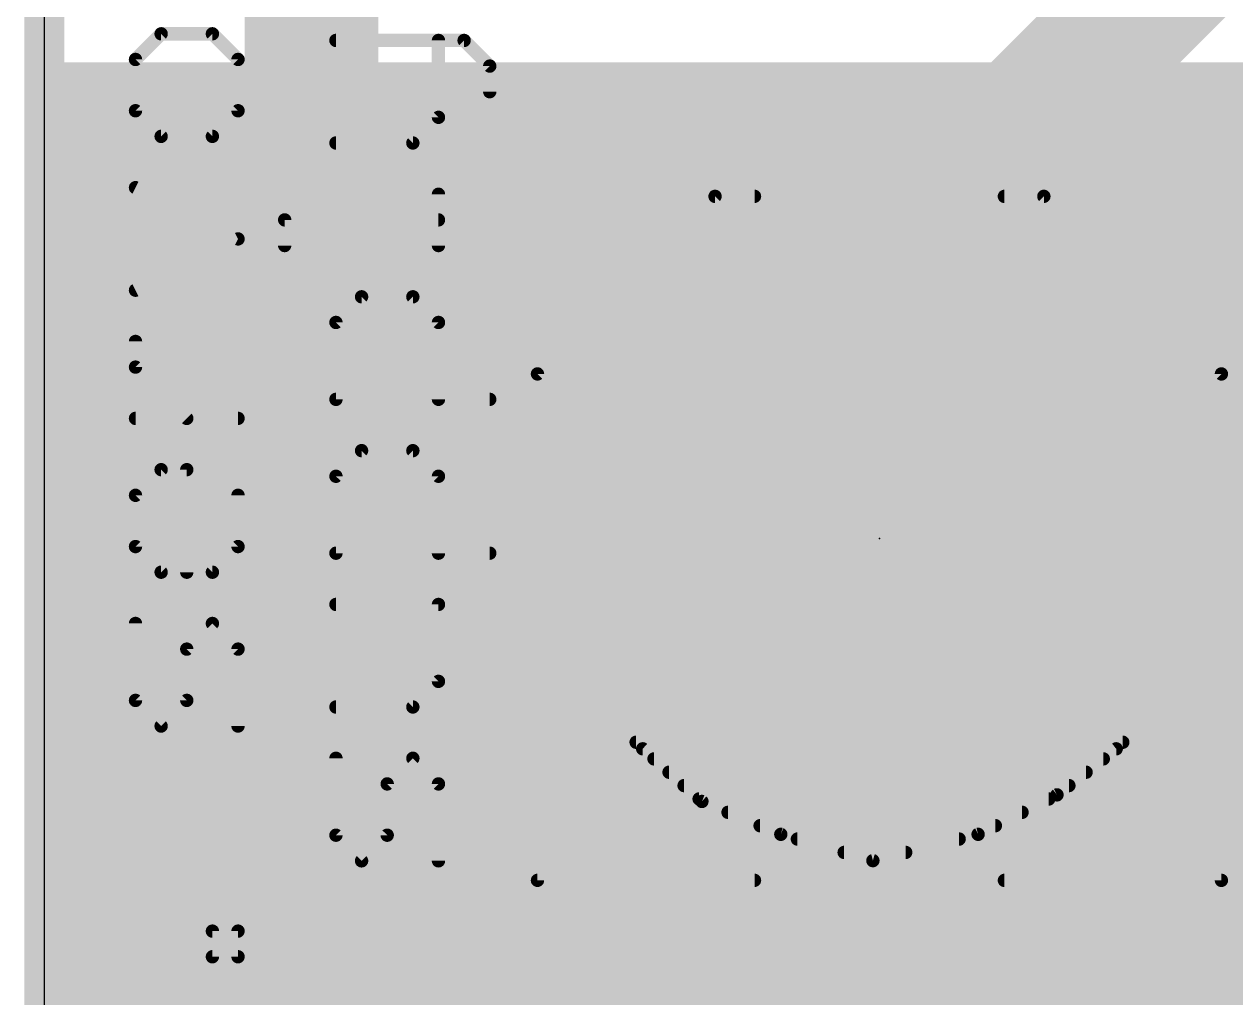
# Model space of a CAD drawing. Extents: x -1.6 to 71.4, y -0.2 to 53.9.
# Drawn here: x -0.15 to 9.06, y 37.4 to 44.8 of the extents above; entities that cross this region are included whole.
import ezdxf

# ---------------------------------------------------------------- set-up
doc = ezdxf.new("R2010")
doc.units = 0
for name, color, linetype in [('1', 12, 'CONTINUOUS'), ('16', 132, 'CONTINUOUS'), ('20', 53, 'CONTINUOUS'), ('21', 40, 'CONTINUOUS'), ('23', 53, 'CONTINUOUS'), ('42', 132, 'CONTINUOUS'), ('51', 253, 'CONTINUOUS')]:
    doc.layers.add(name, color=color, linetype=linetype)

# ---------------------------------------------------------------- blocks, each defined once
blk = doc.blocks.new('RECT')
blk.add_solid([(-0.5, -0.5), (0.5, -0.5), (-0.5, 0.5), (0.5, 0.5)])

msp = doc.modelspace()

# ---------------------------------------------------------------- linework, layer by layer
at = {"layer": '1'}
for points, const_width in [([(0, 0.127), (0, 53.721)], 0.3048), ([(2.032, 44.069), (2.032, 46.968)], 1.016), ([(9.398, 45.992), (6.35, 42.944)], 1.016), ([(2.032, 44.069), (1.524, 43.561)], 1.016), ([(3.157, 42.944), (2.032, 44.069)], 1.016), ([(1.524, 43.561), (1.524, 13.208)], 1.016), ([(6.35, 42.944), (3.157, 42.944)], 1.016)]:
    msp.add_lwpolyline(points, dxfattribs=dict(at, const_width=const_width))
at = {"layer": '1', "const_width": 0.508}
for points in [[(2.2116, 44.2486, 1), (1.8524, 43.8894)], [(2.2116, 43.8894, 1), (1.8524, 44.2486)], [(1.778, 44.069, 1), (2.286, 44.069)], [(1.778, 43.561, 1), (1.27, 43.561)], [(1.3444, 43.7406, 1), (1.7036, 43.3814)], [(3.157, 43.198, 1), (3.157, 42.69)], [(6.35, 42.69, 1), (6.35, 43.198)], [(2.9774, 42.7644, 1), (3.3366, 43.1236)], [(6.1704, 43.1236, 1), (6.5296, 42.7644)]]:
    msp.add_lwpolyline(points, format="xyb", dxfattribs=at)
at = {"layer": '16', "const_width": 0.3048}
msp.add_lwpolyline([(0, 0.127), (0, 53.721)], dxfattribs=at)
at = {"layer": '20'}
msp.add_line((0, 53.34), (0, 0), dxfattribs=at)
msp.add_line((0, 53.34), (0, 0), dxfattribs=at)
at = {"layer": '21', "const_width": 0.1016}
for points in [[(0.8885, 44.7296), (0.6936, 44.5347)], [(1.2783, 44.7296), (0.8885, 44.7296)], [(1.4732, 44.5347), (1.2783, 44.7296)], [(2.2176, 44.6793), (3.1921, 44.6793)], [(2.9972, 44.0946), (2.9972, 44.6793)], [(3.1921, 44.6793), (3.387, 44.4844)], [(0.6936, 44.5347), (0.6936, 44.1449)], [(1.4732, 44.1449), (1.4732, 44.5347)], [(3.387, 44.4844), (3.387, 44.2895)], [(0.6936, 44.1449), (0.8885, 43.95)], [(1.2783, 43.95), (1.4732, 44.1449)], [(2.8023, 43.8997), (2.9972, 44.0946)], [(0.8885, 43.95), (1.2783, 43.95)], [(2.2176, 43.8997), (2.8023, 43.8997)], [(1.4732, 43.1704), (0.6936, 43.5602)], [(2.9972, 43.1201), (2.9972, 43.5099)], [(3.75, 42.144), (5.1, 43.494)], [(5.1, 43.494), (5.4, 43.494)], [(7.3, 43.494), (7.6, 43.494)], [(7.6, 43.494), (8.95, 42.144)], [(1.8278, 43.1201), (1.8278, 43.315)], [(1.8278, 43.315), (2.9972, 43.315)], [(0.6936, 42.7806), (1.4732, 43.1704)], [(2.2176, 42.5354), (2.4125, 42.7303)], [(2.4125, 42.7303), (2.8023, 42.7303)], [(2.8023, 42.7303), (2.9972, 42.5354)], [(2.2176, 41.9507), (2.2176, 42.5354)], [(2.9972, 42.5354), (2.9972, 41.9507)], [(0.6936, 42.1959), (0.6936, 42.3908)], [(1.0834, 41.8061), (0.6936, 42.1959)], [(3.75, 38.294), (3.75, 42.144)], [(8.95, 42.144), (8.95, 38.294)], [(3.387, 41.9507), (2.2176, 41.9507)], [(1.4732, 41.8061), (0.6936, 41.8061)], [(2.2176, 41.366), (2.4125, 41.5609)], [(2.4125, 41.5609), (2.8023, 41.5609)], [(2.8023, 41.5609), (2.9972, 41.366)], [(0.6936, 41.2214), (0.8885, 41.4163)], [(0.8885, 41.4163), (1.0834, 41.4163)], [(1.0834, 41.4163), (1.0834, 40.6367)], [(2.2176, 40.7813), (2.2176, 41.366)], [(2.9972, 41.366), (2.9972, 40.7813)], [(0.6936, 40.8316), (0.6936, 41.2214)], [(1.4732, 41.2214), (1.4732, 40.8316)], [(0.8885, 40.6367), (0.6936, 40.8316)], [(1.4732, 40.8316), (1.2783, 40.6367)], [(3.387, 40.7813), (2.2176, 40.7813)], [(1.2783, 40.6367), (0.8885, 40.6367)], [(2.9972, 40.3915), (2.2176, 40.3915)], [(2.9972, 39.8068), (2.9972, 40.3915)], [(0.6936, 39.6622), (0.6936, 40.2469)], [(1.2783, 40.2469), (1.0834, 40.052)], [(1.4732, 40.052), (1.2783, 40.2469)], [(1.0834, 40.052), (1.0834, 39.6622)], [(1.4732, 39.4673), (1.4732, 40.052)], [(2.8023, 39.6119), (2.9972, 39.8068)], [(0.8885, 39.4673), (0.6936, 39.6622)], [(1.0834, 39.6622), (0.8885, 39.4673)], [(2.2176, 39.6119), (2.8023, 39.6119)], [(2.2176, 38.6374), (2.2176, 39.2221)], [(2.8023, 39.2221), (2.6074, 39.0272)], [(2.9972, 39.0272), (2.8023, 39.2221)], [(2.6074, 39.0272), (2.6074, 38.6374)], [(2.9972, 38.4425), (2.9972, 39.0272)], [(2.4125, 38.4425), (2.2176, 38.6374)], [(2.6074, 38.6374), (2.4125, 38.4425)], [(5.4, 38.294), (3.75, 38.294)], [(8.95, 38.294), (7.3, 38.294)], [(1.2783, 37.7132), (1.2783, 37.9081)], [(1.2783, 37.9081), (1.4732, 37.9081)], [(1.4732, 37.9081), (1.4732, 37.7132)], [(1.4732, 37.7132), (1.2783, 37.7132)]]:
    msp.add_lwpolyline(points, dxfattribs=at)
at = {"layer": '21'}
for points, const_width in [([(0.8885, 44.755, 1), (0.8885, 44.7042)], 0.0508), ([(0.9065, 44.7116, 1), (0.8705, 44.7475)], 0.0508), ([(1.2963, 44.7475, 1), (1.2603, 44.7116)], 0.0508), ([(1.2783, 44.7042, 1), (1.2783, 44.755)], 0.0508), ([(2.2176, 44.7047, 1), (2.2176, 44.6539)], 0.0508), ([(3.0226, 44.6793, 1), (2.9718, 44.6793)], 0.0508), ([(3.2101, 44.6972, 1), (3.1741, 44.6613)], 0.0508), ([(3.1921, 44.6539, 1), (3.1921, 44.7047)], 0.0508), ([(0.719, 44.5347, 1), (0.6682, 44.5347)], 0.0508), ([(1.4986, 44.5347, 1), (1.4478, 44.5347)], 0.0508), ([(0.6756, 44.5526, 1), (0.7116, 44.5167)], 0.0508), ([(1.4552, 44.5167, 1), (1.4912, 44.5526)], 0.0508), ([(3.4124, 44.4844, 1), (3.3616, 44.4844)], 0.0508), ([(3.369, 44.4664, 1), (3.405, 44.5023)], 0.0508), ([(3.3616, 44.2895, 1), (3.4124, 44.2895)], 0.0508), ([(0.7116, 44.1628, 1), (0.6756, 44.1269)], 0.0508), ([(0.6682, 44.1449, 1), (0.719, 44.1449)], 0.0508), ([(1.4478, 44.1449, 1), (1.4986, 44.1449)], 0.0508), ([(1.4912, 44.1269, 1), (1.4552, 44.1628)], 0.0508), ([(3.0152, 44.0766, 1), (2.9792, 44.1125)], 0.0508), ([(2.9718, 44.0946, 1), (3.0226, 44.0946)], 0.0508), ([(0.8885, 43.9754, 1), (0.8885, 43.9246)], 0.0508), ([(0.8705, 43.932, 1), (0.9065, 43.9679)], 0.0508), ([(1.2603, 43.9679, 1), (1.2963, 43.932)], 0.0508), ([(1.2783, 43.9246, 1), (1.2783, 43.9754)], 0.0508), ([(2.2176, 43.9251, 1), (2.2176, 43.8743)], 0.0508), ([(2.7843, 43.9176, 1), (2.8203, 43.8817)], 0.0508), ([(2.8023, 43.8743, 1), (2.8023, 43.9251)], 0.0508), ([(0.705, 43.5829, 1), (0.6822, 43.5375)], 0.0508), ([(3.0226, 43.5099, 1), (2.9718, 43.5099)], 0.0508), ([(5.1, 43.5194, 1), (5.1, 43.4686)], 0.0508), ([(5.118, 43.476, 1), (5.082, 43.512)], 0.0508), ([(5.4, 43.4686, 1), (5.4, 43.5194)], 0.0508), ([(7.3, 43.5194, 1), (7.3, 43.4686)], 0.0508), ([(7.618, 43.512, 1), (7.582, 43.476)], 0.0508), ([(7.6, 43.4686, 1), (7.6, 43.5194)], 0.0508), ([(1.8532, 43.315, 1), (1.8024, 43.315)], 0.0508), ([(1.8278, 43.3404, 1), (1.8278, 43.2896)], 0.0508), ([(2.9972, 43.2896, 1), (2.9972, 43.3404)], 0.0508), ([(1.4846, 43.1477, 1), (1.4618, 43.1931)], 0.0508), ([(1.4618, 43.1477, 1), (1.4846, 43.1931)], 0.0508), ([(5.5, 43.194, 0.6965), (5.5, 38.594)], 0.1016), ([(7.2, 38.594, 0.6965), (7.2, 43.194)], 0.1016), ([(1.8024, 43.1201, 1), (1.8532, 43.1201)], 0.0508), ([(2.9718, 43.1201, 1), (3.0226, 43.1201)], 0.0508), ([(0.6822, 42.8033, 1), (0.705, 42.7579)], 0.0508), ([(2.4125, 42.7557, 1), (2.4125, 42.7049)], 0.0508), ([(2.4305, 42.7123, 1), (2.3945, 42.7482)], 0.0508), ([(2.8203, 42.7482, 1), (2.7843, 42.7123)], 0.0508), ([(2.8023, 42.7049, 1), (2.8023, 42.7557)], 0.0508), ([(2.243, 42.5354, 1), (2.1922, 42.5354)], 0.0508), ([(2.1996, 42.5533, 1), (2.2356, 42.5174)], 0.0508), ([(3.0226, 42.5354, 1), (2.9718, 42.5354)], 0.0508), ([(2.9792, 42.5174, 1), (3.0152, 42.5533)], 0.0508), ([(0.719, 42.3908, 1), (0.6682, 42.3908)], 0.0508), ([(0.7116, 42.2138, 1), (0.6756, 42.1779)], 0.0508), ([(0.6682, 42.1959, 1), (0.719, 42.1959)], 0.0508), ([(3.7754, 42.144, 1), (3.7246, 42.144)], 0.0508), ([(8.9754, 42.144, 1), (8.9246, 42.144)], 0.0508), ([(3.732, 42.162, 1), (3.768, 42.126)], 0.0508), ([(8.932, 42.126, 1), (8.968, 42.162)], 0.0508), ([(2.2176, 41.9761, 1), (2.2176, 41.9253)], 0.0508), ([(2.1922, 41.9507, 1), (2.243, 41.9507)], 0.0508), ([(2.9718, 41.9507, 1), (3.0226, 41.9507)], 0.0508), ([(3.387, 41.9253, 1), (3.387, 41.9761)], 0.0508), ([(0.6936, 41.8315, 1), (0.6936, 41.7807)], 0.0508), ([(1.0654, 41.7881, 1), (1.1014, 41.824)], 0.0508), ([(1.4732, 41.7807, 1), (1.4732, 41.8315)], 0.0508), ([(2.4125, 41.5863, 1), (2.4125, 41.5355)], 0.0508), ([(2.4305, 41.5429, 1), (2.3945, 41.5788)], 0.0508), ([(2.8203, 41.5788, 1), (2.7843, 41.5429)], 0.0508), ([(2.8023, 41.5355, 1), (2.8023, 41.5863)], 0.0508), ([(0.8885, 41.4417, 1), (0.8885, 41.3909)], 0.0508), ([(0.9065, 41.3983, 1), (0.8705, 41.4342)], 0.0508), ([(1.1088, 41.4163, 1), (1.058, 41.4163)], 0.0508), ([(1.0834, 41.3909, 1), (1.0834, 41.4417)], 0.0508), ([(2.243, 41.366, 1), (2.1922, 41.366)], 0.0508), ([(2.1996, 41.3839, 1), (2.2356, 41.348)], 0.0508), ([(3.0226, 41.366, 1), (2.9718, 41.366)], 0.0508), ([(2.9792, 41.348, 1), (3.0152, 41.3839)], 0.0508), ([(0.719, 41.2214, 1), (0.6682, 41.2214)], 0.0508), ([(1.4986, 41.2214, 1), (1.4478, 41.2214)], 0.0508), ([(0.6756, 41.2393, 1), (0.7116, 41.2034)], 0.0508), ([(0.7116, 40.8495, 1), (0.6756, 40.8136)], 0.0508), ([(0.6682, 40.8316, 1), (0.719, 40.8316)], 0.0508), ([(1.4478, 40.8316, 1), (1.4986, 40.8316)], 0.0508), ([(1.4912, 40.8136, 1), (1.4552, 40.8495)], 0.0508), ([(2.2176, 40.8067, 1), (2.2176, 40.7559)], 0.0508), ([(3.387, 40.7559, 1), (3.387, 40.8067)], 0.0508), ([(2.1922, 40.7813, 1), (2.243, 40.7813)], 0.0508), ([(2.9718, 40.7813, 1), (3.0226, 40.7813)], 0.0508), ([(0.8885, 40.6621, 1), (0.8885, 40.6113)], 0.0508), ([(0.8705, 40.6187, 1), (0.9065, 40.6546)], 0.0508), ([(1.058, 40.6367, 1), (1.1088, 40.6367)], 0.0508), ([(1.2603, 40.6546, 1), (1.2963, 40.6187)], 0.0508), ([(1.2783, 40.6113, 1), (1.2783, 40.6621)], 0.0508), ([(2.2176, 40.4169, 1), (2.2176, 40.3661)], 0.0508), ([(3.0226, 40.3915, 1), (2.9718, 40.3915)], 0.0508), ([(2.9972, 40.3661, 1), (2.9972, 40.4169)], 0.0508), ([(0.719, 40.2469, 1), (0.6682, 40.2469)], 0.0508), ([(1.2963, 40.2648, 1), (1.2603, 40.2289)], 0.0508), ([(1.2963, 40.2289, 1), (1.2603, 40.2648)], 0.0508), ([(1.1088, 40.052, 1), (1.058, 40.052)], 0.0508), ([(1.0654, 40.0699, 1), (1.1014, 40.034)], 0.0508), ([(1.4986, 40.052, 1), (1.4478, 40.052)], 0.0508), ([(1.4552, 40.034, 1), (1.4912, 40.0699)], 0.0508), ([(2.9718, 39.8068, 1), (3.0226, 39.8068)], 0.0508), ([(3.0152, 39.7888, 1), (2.9792, 39.8247)], 0.0508), ([(0.7116, 39.6801, 1), (0.6756, 39.6442)], 0.0508), ([(1.1014, 39.6442, 1), (1.0654, 39.6801)], 0.0508), ([(0.6682, 39.6622, 1), (0.719, 39.6622)], 0.0508), ([(1.058, 39.6622, 1), (1.1088, 39.6622)], 0.0508), ([(2.2176, 39.6373, 1), (2.2176, 39.5865)], 0.0508), ([(2.7843, 39.6298, 1), (2.8203, 39.5939)], 0.0508), ([(2.8023, 39.5865, 1), (2.8023, 39.6373)], 0.0508), ([(0.8705, 39.4852, 1), (0.9065, 39.4493)], 0.0508), ([(0.8705, 39.4493, 1), (0.9065, 39.4852)], 0.0508), ([(1.4478, 39.4673, 1), (1.4986, 39.4673)], 0.0508), ([(2.243, 39.2221, 1), (2.1922, 39.2221)], 0.0508), ([(2.8203, 39.24, 1), (2.7843, 39.2041)], 0.0508), ([(2.8203, 39.2041, 1), (2.7843, 39.24)], 0.0508), ([(2.6328, 39.0272, 1), (2.582, 39.0272)], 0.0508), ([(2.5894, 39.0451, 1), (2.6254, 39.0092)], 0.0508), ([(3.0226, 39.0272, 1), (2.9718, 39.0272)], 0.0508), ([(2.9792, 39.0092, 1), (3.0152, 39.0451)], 0.0508), ([(2.2356, 38.6553, 1), (2.1996, 38.6194)], 0.0508), ([(2.1922, 38.6374, 1), (2.243, 38.6374)], 0.0508), ([(2.582, 38.6374, 1), (2.6328, 38.6374)], 0.0508), ([(2.6254, 38.6194, 1), (2.5894, 38.6553)], 0.0508), ([(2.3945, 38.4604, 1), (2.4305, 38.4245)], 0.0508), ([(2.3945, 38.4245, 1), (2.4305, 38.4604)], 0.0508), ([(2.9718, 38.4425, 1), (3.0226, 38.4425)], 0.0508), ([(3.75, 38.3194, 1), (3.75, 38.2686)], 0.0508), ([(5.4, 38.2686, 1), (5.4, 38.3194)], 0.0508), ([(7.3, 38.3194, 1), (7.3, 38.2686)], 0.0508), ([(8.95, 38.2686, 1), (8.95, 38.3194)], 0.0508), ([(3.7246, 38.294, 1), (3.7754, 38.294)], 0.0508), ([(8.9246, 38.294, 1), (8.9754, 38.294)], 0.0508), ([(1.3037, 37.9081, 1), (1.2529, 37.9081)], 0.0508), ([(1.2783, 37.9335, 1), (1.2783, 37.8827)], 0.0508), ([(1.4986, 37.9081, 1), (1.4478, 37.9081)], 0.0508), ([(1.4732, 37.8827, 1), (1.4732, 37.9335)], 0.0508), ([(1.2783, 37.7386, 1), (1.2783, 37.6878)], 0.0508), ([(1.2529, 37.7132, 1), (1.3037, 37.7132)], 0.0508), ([(1.4478, 37.7132, 1), (1.4986, 37.7132)], 0.0508), ([(1.4732, 37.6878, 1), (1.4732, 37.7386)], 0.0508)]:
    msp.add_lwpolyline(points, format="xyb", dxfattribs=dict(at, const_width=const_width))
at = {"layer": '23'}
msp.add_point((6.35, 40.894), dxfattribs=at)
at = {"layer": '42', "const_width": 0.0635}
for points in [[(0, 44.4818, 1), (0, 44.4183)], [(0.0318, 44.45, 1), (-0.0318, 44.45)], [(0, 44.4818, 1), (0, 44.4183)], [(0.0318, 44.45, 1), (-0.0318, 44.45)], [(0, 44.3548, 1), (0, 44.2912)], [(0, 44.3548, 1), (0, 44.2912)], [(0, 44.2278, 1), (0, 44.1643)], [(0, 44.2278, 1), (0, 44.1643)], [(0, 44.1008, 1), (0, 44.0373)], [(0, 44.1008, 1), (0, 44.0373)], [(0, 43.9738, 1), (0, 43.9102)], [(0, 43.9738, 1), (0, 43.9102)], [(0, 43.8468, 1), (0, 43.7833)], [(0, 43.8468, 1), (0, 43.7833)], [(0, 43.7198, 1), (0, 43.6563)], [(0, 43.7198, 1), (0, 43.6563)], [(0, 43.5928, 1), (0, 43.5292)], [(0, 43.5928, 1), (0, 43.5292)], [(0, 43.4658, 1), (0, 43.4023)], [(0, 43.4658, 1), (0, 43.4023)], [(0, 43.3388, 1), (0, 43.2752)], [(0, 43.3388, 1), (0, 43.2752)], [(0, 43.2118, 1), (0, 43.1482)], [(0, 43.2118, 1), (0, 43.1482)], [(0, 43.0848, 1), (0, 43.0213)], [(0, 43.0848, 1), (0, 43.0213)], [(0, 42.9578, 1), (0, 42.8942)], [(0, 42.9578, 1), (0, 42.8942)], [(0, 42.8308, 1), (0, 42.7672)], [(0, 42.8308, 1), (0, 42.7672)], [(0, 42.7038, 1), (0, 42.6403)], [(0, 42.7038, 1), (0, 42.6403)], [(0, 42.5768, 1), (0, 42.5132)], [(0, 42.5768, 1), (0, 42.5132)], [(0, 42.4498, 1), (0, 42.3862)], [(0, 42.4498, 1), (0, 42.3862)], [(0, 42.3228, 1), (0, 42.2593)], [(0, 42.3228, 1), (0, 42.2593)], [(0, 42.1958, 1), (0, 42.1322)], [(0, 42.1958, 1), (0, 42.1322)], [(0, 42.0688, 1), (0, 42.0052)], [(0, 42.0688, 1), (0, 42.0052)], [(0, 41.9418, 1), (0, 41.8783)], [(0, 41.9418, 1), (0, 41.8783)], [(0, 41.8148, 1), (0, 41.7512)], [(0, 41.8148, 1), (0, 41.7512)], [(0, 41.6878, 1), (0, 41.6242)], [(0, 41.6878, 1), (0, 41.6242)], [(0, 41.5608, 1), (0, 41.4973)], [(0, 41.5608, 1), (0, 41.4973)], [(0, 41.4338, 1), (0, 41.3702)], [(0, 41.4338, 1), (0, 41.3702)], [(0, 41.3068, 1), (0, 41.2432)], [(0, 41.3068, 1), (0, 41.2432)], [(0, 41.1798, 1), (0, 41.1163)], [(0, 41.1798, 1), (0, 41.1163)], [(0, 41.0528, 1), (0, 40.9892)], [(0, 41.0528, 1), (0, 40.9892)], [(0, 40.9258, 1), (0, 40.8623)], [(0, 40.9258, 1), (0, 40.8623)], [(0, 40.7988, 1), (0, 40.7353)], [(0, 40.7988, 1), (0, 40.7353)], [(0, 40.6718, 1), (0, 40.6082)], [(0, 40.6718, 1), (0, 40.6082)], [(0, 40.5448, 1), (0, 40.4813)], [(0, 40.5448, 1), (0, 40.4813)], [(0, 40.4178, 1), (0, 40.3543)], [(0, 40.4178, 1), (0, 40.3543)], [(0, 40.2908, 1), (0, 40.2272)], [(0, 40.2908, 1), (0, 40.2272)], [(0, 40.1638, 1), (0, 40.1003)], [(0, 40.1638, 1), (0, 40.1003)], [(0, 40.0368, 1), (0, 39.9733)], [(0, 40.0368, 1), (0, 39.9733)], [(0, 39.9098, 1), (0, 39.8462)], [(0, 39.9098, 1), (0, 39.8462)], [(0, 39.7828, 1), (0, 39.7193)], [(0, 39.7828, 1), (0, 39.7193)], [(0, 39.6558, 1), (0, 39.5922)], [(0, 39.6558, 1), (0, 39.5922)], [(0, 39.5288, 1), (0, 39.4652)], [(0, 39.5288, 1), (0, 39.4652)], [(0, 39.4018, 1), (0, 39.3383)], [(0, 39.4018, 1), (0, 39.3383)], [(0, 39.2748, 1), (0, 39.2112)], [(0, 39.2748, 1), (0, 39.2112)], [(0, 39.1478, 1), (0, 39.0842)], [(0, 39.1478, 1), (0, 39.0842)], [(0, 39.0208, 1), (0, 38.9573)], [(0, 39.0208, 1), (0, 38.9573)], [(0, 38.8938, 1), (0, 38.8302)], [(0, 38.8938, 1), (0, 38.8302)], [(0, 38.7668, 1), (0, 38.7032)], [(0, 38.7668, 1), (0, 38.7032)], [(0, 38.6398, 1), (0, 38.5763)], [(0, 38.6398, 1), (0, 38.5763)], [(0, 38.5128, 1), (0, 38.4492)], [(0, 38.5128, 1), (0, 38.4492)], [(0, 38.3858, 1), (0, 38.3222)], [(0, 38.3858, 1), (0, 38.3222)], [(0, 38.2588, 1), (0, 38.1953)], [(0, 38.2588, 1), (0, 38.1953)], [(0, 38.1318, 1), (0, 38.0682)], [(0, 38.1318, 1), (0, 38.0682)], [(0, 38.0048, 1), (0, 37.9412)], [(0, 38.0048, 1), (0, 37.9412)], [(0, 37.8778, 1), (0, 37.8143)], [(0, 37.8778, 1), (0, 37.8143)], [(0, 37.7508, 1), (0, 37.6872)], [(0, 37.7508, 1), (0, 37.6872)], [(0, 37.6238, 1), (0, 37.5602)], [(0, 37.6238, 1), (0, 37.5602)], [(0, 37.4968, 1), (0, 37.4333)], [(0, 37.4968, 1), (0, 37.4333)], [(0, 37.3698, 1), (0, 37.3062)], [(0, 37.3698, 1), (0, 37.3062)]]:
    msp.add_lwpolyline(points, format="xyb", dxfattribs=at)
at = {"layer": '42', "const_width": 0.127}
for points in [[(0, 44.45), (10.16, 44.45)], [(0, 31.75), (0, 44.45)], [(0, 44.45), (10.16, 44.45)], [(0, 31.75), (0, 44.45)], [(0, 44.323), (10.16, 44.323)], [(0, 44.323), (10.16, 44.323)], [(0, 44.196), (10.16, 44.196)], [(0, 44.196), (10.16, 44.196)], [(0, 44.069), (10.16, 44.069)], [(0, 44.069), (10.16, 44.069)], [(0, 43.942), (10.16, 43.942)], [(0, 43.942), (10.16, 43.942)], [(0, 43.815), (10.16, 43.815)], [(0, 43.815), (10.16, 43.815)], [(0, 43.688), (10.16, 43.688)], [(0, 43.688), (10.16, 43.688)], [(0, 43.561), (10.16, 43.561)], [(0, 43.561), (10.16, 43.561)], [(0, 43.434), (10.16, 43.434)], [(0, 43.434), (10.16, 43.434)], [(0, 43.307), (10.16, 43.307)], [(0, 43.307), (10.16, 43.307)], [(0, 43.18), (10.16, 43.18)], [(0, 43.18), (10.16, 43.18)], [(0, 43.053), (10.16, 43.053)], [(0, 43.053), (10.16, 43.053)], [(0, 42.926), (10.16, 42.926)], [(0, 42.926), (10.16, 42.926)], [(0, 42.799), (10.16, 42.799)], [(0, 42.799), (10.16, 42.799)], [(0, 42.672), (10.16, 42.672)], [(0, 42.672), (10.16, 42.672)], [(0, 42.545), (10.16, 42.545)], [(0, 42.545), (10.16, 42.545)], [(0, 42.418), (10.16, 42.418)], [(0, 42.418), (10.16, 42.418)], [(0, 42.291), (10.16, 42.291)], [(0, 42.291), (10.16, 42.291)], [(0, 42.164), (10.16, 42.164)], [(0, 42.164), (10.16, 42.164)], [(0, 42.037), (10.16, 42.037)], [(0, 42.037), (10.16, 42.037)], [(0, 41.91), (10.16, 41.91)], [(0, 41.91), (10.16, 41.91)], [(0, 41.783), (10.16, 41.783)], [(0, 41.783), (10.16, 41.783)], [(0, 41.656), (10.16, 41.656)], [(0, 41.656), (10.16, 41.656)], [(0, 41.529), (10.16, 41.529)], [(0, 41.529), (10.16, 41.529)], [(0, 41.402), (10.16, 41.402)], [(0, 41.402), (10.16, 41.402)], [(0, 41.275), (10.16, 41.275)], [(0, 41.275), (10.16, 41.275)], [(0, 41.148), (10.16, 41.148)], [(0, 41.148), (10.16, 41.148)], [(0, 41.021), (10.16, 41.021)], [(0, 41.021), (10.16, 41.021)], [(0, 40.894), (10.16, 40.894)], [(0, 40.894), (10.16, 40.894)], [(0, 40.767), (10.16, 40.767)], [(0, 40.767), (10.16, 40.767)], [(0, 40.64), (10.16, 40.64)], [(0, 40.64), (10.16, 40.64)], [(0, 40.513), (10.16, 40.513)], [(0, 40.513), (10.16, 40.513)], [(0, 40.386), (10.16, 40.386)], [(0, 40.386), (10.16, 40.386)], [(0, 40.259), (10.16, 40.259)], [(0, 40.259), (10.16, 40.259)], [(0, 40.132), (10.16, 40.132)], [(0, 40.132), (10.16, 40.132)], [(0, 40.005), (10.16, 40.005)], [(0, 40.005), (10.16, 40.005)], [(0, 39.878), (10.16, 39.878)], [(0, 39.878), (10.16, 39.878)], [(0, 39.751), (10.16, 39.751)], [(0, 39.751), (10.16, 39.751)], [(0, 39.624), (10.16, 39.624)], [(0, 39.624), (10.16, 39.624)], [(0, 39.497), (10.16, 39.497)], [(0, 39.497), (10.16, 39.497)], [(0, 39.37), (10.16, 39.37)], [(0, 39.37), (10.16, 39.37)], [(0, 39.243), (10.16, 39.243)], [(0, 39.243), (10.16, 39.243)], [(0, 39.116), (10.16, 39.116)], [(0, 39.116), (10.16, 39.116)], [(0, 38.989), (10.16, 38.989)], [(0, 38.989), (10.16, 38.989)], [(0, 38.862), (10.16, 38.862)], [(0, 38.862), (10.16, 38.862)], [(0, 38.735), (10.16, 38.735)], [(0, 38.735), (10.16, 38.735)], [(0, 38.608), (10.16, 38.608)], [(0, 38.608), (10.16, 38.608)], [(0, 38.481), (10.16, 38.481)], [(0, 38.481), (10.16, 38.481)], [(0, 38.354), (10.16, 38.354)], [(0, 38.354), (10.16, 38.354)], [(0, 38.227), (10.16, 38.227)], [(0, 38.227), (10.16, 38.227)], [(0, 38.1), (10.16, 38.1)], [(0, 38.1), (10.16, 38.1)], [(0, 37.973), (10.16, 37.973)], [(0, 37.973), (10.16, 37.973)], [(0, 37.846), (10.16, 37.846)], [(0, 37.846), (10.16, 37.846)], [(0, 37.719), (10.16, 37.719)], [(0, 37.719), (10.16, 37.719)], [(0, 37.592), (10.16, 37.592)], [(0, 37.592), (10.16, 37.592)], [(0, 37.465), (10.16, 37.465)], [(0, 37.465), (10.16, 37.465)], [(0, 37.338), (10.16, 37.338)], [(0, 37.338), (10.16, 37.338)]]:
    msp.add_lwpolyline(points, dxfattribs=at)
at = {"layer": '51', "const_width": 0.1016}
for points in [[(3.75, 42.144), (5.1, 43.494)], [(5.1, 43.494), (7.6, 43.494)], [(7.6, 43.494), (8.95, 42.144)], [(3.75, 38.294), (3.75, 42.144)], [(8.95, 42.144), (8.95, 38.294)], [(4.5, 39.344), (8.2, 39.344)], [(4.55, 39.294), (5, 38.894)], [(8.15, 39.294), (4.55, 39.294)], [(7.7, 38.944), (8.15, 39.294)], [(4.636, 39.2176), (8.0518, 39.2176)], [(4.7503, 39.116), (7.9211, 39.116)], [(4.8646, 39.0144), (7.7905, 39.0144)], [(7.1, 38.644), (7.7, 38.944)], [(4.9789, 38.9128), (7.6376, 38.9128)], [(5, 38.894), (5.6, 38.644)], [(5.1987, 38.8112), (7.4344, 38.8112)], [(5.4426, 38.7096), (7.2312, 38.7096)], [(5.6, 38.644), (6.3, 38.444)], [(6.3, 38.444), (7.1, 38.644)], [(5.726, 38.608), (6.956, 38.608)], [(6.0816, 38.5064), (6.5496, 38.5064)], [(8.95, 38.294), (3.75, 38.294)]]:
    msp.add_lwpolyline(points, dxfattribs=at)
at = {"layer": '51'}
for points, const_width in [([(5.1, 43.5194, 1), (5.1, 43.4686)], 0.0508), ([(5.118, 43.476, 1), (5.082, 43.512)], 0.0508), ([(7.618, 43.512, 1), (7.582, 43.476)], 0.0508), ([(7.6, 43.4686, 1), (7.6, 43.5194)], 0.0508), ([(6.35, 38.444, 1), (6.35, 43.344, 1), (6.35, 38.444)], 0.1016), ([(3.7754, 42.144, 1), (3.7246, 42.144)], 0.0508), ([(8.9754, 42.144, 1), (8.9246, 42.144)], 0.0508), ([(3.732, 42.162, 1), (3.768, 42.126)], 0.0508), ([(8.932, 42.126, 1), (8.968, 42.162)], 0.0508), ([(4.5, 39.3694, 1), (4.5, 39.3186)], 0.0508), ([(4.5669, 39.313, 1), (4.5331, 39.275)], 0.0508), ([(4.55, 39.3194, 1), (4.55, 39.2686)], 0.0508), ([(8.1656, 39.274, 1), (8.1344, 39.314)], 0.0508), ([(8.15, 39.2686, 1), (8.15, 39.3194)], 0.0508), ([(8.2, 39.3186, 1), (8.2, 39.3694)], 0.0508), ([(4.636, 39.243, 1), (4.636, 39.1922)], 0.0508), ([(8.0518, 39.1922, 1), (8.0518, 39.243)], 0.0508), ([(4.7503, 39.1414, 1), (4.7503, 39.0906)], 0.0508), ([(7.9211, 39.0906, 1), (7.9211, 39.1414)], 0.0508), ([(4.8646, 39.0398, 1), (4.8646, 38.989)], 0.0508), ([(7.7905, 38.989, 1), (7.7905, 39.0398)], 0.0508), ([(7.6844, 38.964, 1), (7.7156, 38.924)], 0.0508), ([(7.7114, 38.9213, 1), (7.6886, 38.9667)], 0.0508), ([(4.9789, 38.9382, 1), (4.9789, 38.8874)], 0.0508), ([(5.0098, 38.9174, 1), (4.9902, 38.8706)], 0.0508), ([(4.9831, 38.875, 1), (5.0169, 38.913)], 0.0508), ([(7.6376, 38.8874, 1), (7.6376, 38.9382)], 0.0508), ([(5.1987, 38.8366, 1), (5.1987, 38.7858)], 0.0508), ([(7.4344, 38.7858, 1), (7.4344, 38.8366)], 0.0508), ([(5.4426, 38.735, 1), (5.4426, 38.6842)], 0.0508), ([(5.607, 38.6684, 1), (5.593, 38.6196)], 0.0508), ([(5.5902, 38.6206, 1), (5.6098, 38.6674)], 0.0508), ([(7.0886, 38.6667, 1), (7.1114, 38.6213)], 0.0508), ([(7.1062, 38.6194, 1), (7.0938, 38.6686)], 0.0508), ([(7.2312, 38.6842, 1), (7.2312, 38.735)], 0.0508), ([(5.726, 38.6334, 1), (5.726, 38.5826)], 0.0508), ([(6.956, 38.5826, 1), (6.956, 38.6334)], 0.0508), ([(6.0816, 38.5318, 1), (6.0816, 38.481)], 0.0508), ([(6.5496, 38.481, 1), (6.5496, 38.5318)], 0.0508), ([(6.2938, 38.4686, 1), (6.3062, 38.4194)], 0.0508), ([(6.293, 38.4196, 1), (6.307, 38.4684)], 0.0508), ([(3.75, 38.3194, 1), (3.75, 38.2686)], 0.0508), ([(8.95, 38.2686, 1), (8.95, 38.3194)], 0.0508), ([(3.7246, 38.294, 1), (3.7754, 38.294)], 0.0508), ([(8.9246, 38.294, 1), (8.9754, 38.294)], 0.0508)]:
    msp.add_lwpolyline(points, format="xyb", dxfattribs=dict(at, const_width=const_width))

# ---------------------------------------------------------------- block references
at = {"layer": '1', "xscale": 2.6, "yscale": 1.4, "rotation": 90}
for p in [(6.35, 42.944), (6.35, 38.844)]:
    msp.add_blockref('RECT', p, dxfattribs=at)
at = {"layer": '51', "xscale": 0.55, "yscale": 0.7, "rotation": 90}
for p in [(6.35, 43.569), (6.35, 38.219)]:
    msp.add_blockref('RECT', p, dxfattribs=at)

doc.saveas('drawing.dxf')
